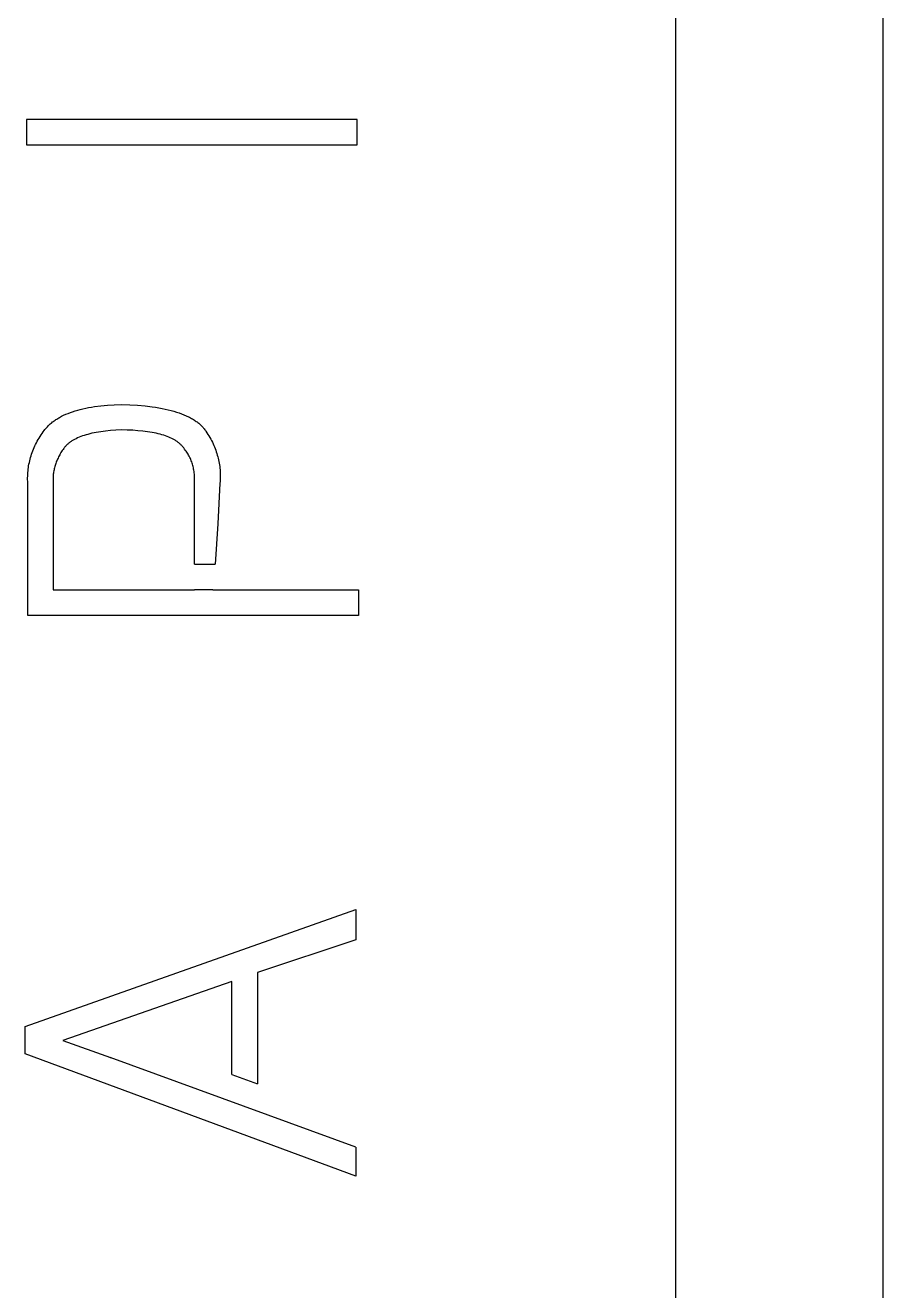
# Model space of a CAD drawing. Header units: millimetres. Extents: x -582 to 3448, y -204 to 2611.
# Drawn here: x 635.9 to 772.1, y 1661.9 to 1862.8 of the extents above; entities that cross this region are included whole.
import ezdxf

# ---------------------------------------------------------------- set-up
doc = ezdxf.new("R2010")
doc.units = ezdxf.units.MM
doc.header["$MEASUREMENT"] = 0
doc.layers.add('Domyslna', color=7, linetype='Continuous', true_color=0x000000)
doc.layers.add('Utwórz2D linie widoczne', color=7, linetype='Continuous', true_color=0x000000)

msp = doc.modelspace()

# ---------------------------------------------------------------- linework, layer by layer
at = {"layer": 'Domyslna'}
msp.add_line((739.25, 1296.74), (739.25, 2059.14), dxfattribs=at)
at = {"layer": 'Utwórz2D linie widoczne'}
for p, q in [((772.07, 2059.14), (772.07, 1296.74)), ((636.1, 1847.89), (636.1, 1843.84)), ((688.61, 1847.89), (636.1, 1847.89)), ((688.61, 1843.84), (688.61, 1847.89)), ((636.1, 1843.84), (688.61, 1843.84)), ((641.37, 1800.58), (641.69, 1800.74)), ((641.69, 1800.74), (642.01, 1800.9)), ((642.01, 1800.9), (642.35, 1801.06)), ((642.35, 1801.06), (642.7, 1801.2)), ((642.7, 1801.2), (643.07, 1801.34)), ((643.07, 1801.34), (643.44, 1801.48)), ((643.44, 1801.48), (643.83, 1801.6)), ((643.83, 1801.6), (644.24, 1801.72)), ((644.24, 1801.72), (644.65, 1801.83)), ((644.65, 1801.83), (645.08, 1801.93)), ((645.08, 1801.93), (645.52, 1802.03)), ((645.52, 1802.03), (645.97, 1802.12)), ((645.97, 1802.12), (646.43, 1802.2)), ((646.43, 1802.2), (646.91, 1802.28)), ((646.91, 1802.28), (647.91, 1802.41)), ((647.91, 1802.41), (648.95, 1802.51)), ((648.95, 1802.51), (650.04, 1802.58)), ((650.04, 1802.58), (651.19, 1802.63)), ((651.19, 1802.63), (652.5, 1802.58)), ((652.5, 1802.58), (653.75, 1802.5)), ((653.75, 1802.5), (654.94, 1802.39)), ((654.94, 1802.39), (656.06, 1802.26)), ((656.06, 1802.26), (656.6, 1802.18)), ((656.6, 1802.18), (657.12, 1802.09)), ((657.12, 1802.09), (657.63, 1802)), ((657.63, 1802), (658.12, 1801.9)), ((658.12, 1801.9), (658.6, 1801.79)), ((658.6, 1801.79), (659.06, 1801.68)), ((659.06, 1801.68), (659.5, 1801.55)), ((659.5, 1801.55), (659.93, 1801.42)), ((659.93, 1801.42), (660.34, 1801.29)), ((660.34, 1801.29), (660.73, 1801.14)), ((660.73, 1801.14), (661.11, 1800.99)), ((661.11, 1800.99), (661.48, 1800.84)), ((661.48, 1800.84), (661.82, 1800.67)), ((639.03, 1798.63), (639.12, 1798.75)), ((639.12, 1798.75), (639.22, 1798.87)), ((639.22, 1798.87), (639.32, 1798.98)), ((639.32, 1798.98), (639.42, 1799.09)), ((639.42, 1799.09), (639.53, 1799.21)), ((639.53, 1799.21), (639.64, 1799.31)), ((639.64, 1799.31), (639.76, 1799.42)), ((639.76, 1799.42), (639.87, 1799.53)), ((639.87, 1799.53), (640, 1799.63)), ((640, 1799.63), (640.12, 1799.73)), ((640.12, 1799.73), (640.25, 1799.84)), ((640.25, 1799.84), (640.38, 1799.93)), ((640.38, 1799.93), (640.51, 1800.03)), ((640.51, 1800.03), (640.64, 1800.13)), ((640.64, 1800.13), (640.78, 1800.22)), ((640.78, 1800.22), (640.93, 1800.31)), ((640.93, 1800.31), (641.07, 1800.4)), ((641.07, 1800.4), (641.22, 1800.49)), ((641.22, 1800.49), (641.37, 1800.58)), ((661.82, 1800.67), (661.99, 1800.59)), ((661.99, 1800.59), (662.15, 1800.5)), ((662.15, 1800.5), (662.31, 1800.41)), ((662.31, 1800.41), (662.47, 1800.32)), ((662.47, 1800.32), (662.62, 1800.23)), ((662.62, 1800.23), (662.77, 1800.13)), ((662.77, 1800.13), (662.92, 1800.04)), ((662.92, 1800.04), (663.06, 1799.94)), ((663.06, 1799.94), (663.19, 1799.84)), ((663.19, 1799.84), (663.32, 1799.74)), ((663.32, 1799.74), (663.45, 1799.63)), ((663.45, 1799.63), (663.58, 1799.53)), ((663.58, 1799.53), (663.7, 1799.42)), ((663.7, 1799.42), (663.81, 1799.31)), ((663.81, 1799.31), (663.93, 1799.2)), ((663.93, 1799.2), (664.04, 1799.09)), ((664.04, 1799.09), (664.14, 1798.97)), ((664.14, 1798.97), (664.24, 1798.86)), ((664.24, 1798.86), (664.34, 1798.74)), ((664.34, 1798.74), (664.43, 1798.62)), ((637.69, 1796.54), (637.82, 1796.79)), ((637.82, 1796.79), (637.96, 1797.04)), ((637.96, 1797.04), (638.11, 1797.29)), ((638.11, 1797.29), (638.26, 1797.53)), ((638.26, 1797.53), (638.42, 1797.78)), ((638.42, 1797.78), (638.58, 1798.03)), ((638.58, 1798.03), (638.76, 1798.27)), ((638.76, 1798.27), (638.93, 1798.51)), ((638.93, 1798.51), (639.03, 1798.63)), ((643.12, 1796.69), (643.02, 1796.63)), ((643.22, 1796.76), (643.12, 1796.69)), ((643.32, 1796.83), (643.22, 1796.76)), ((643.42, 1796.89), (643.32, 1796.83)), ((643.52, 1796.95), (643.42, 1796.89)), ((643.63, 1797.01), (643.52, 1796.95)), ((643.74, 1797.07), (643.63, 1797.01)), ((643.97, 1797.19), (643.74, 1797.07)), ((644.21, 1797.31), (643.97, 1797.19)), ((644.46, 1797.41), (644.21, 1797.31)), ((644.72, 1797.52), (644.46, 1797.41)), ((644.99, 1797.62), (644.72, 1797.52)), ((645.28, 1797.71), (644.99, 1797.62)), ((645.57, 1797.8), (645.28, 1797.71)), ((645.87, 1797.88), (645.57, 1797.8)), ((646.18, 1797.96), (645.87, 1797.88)), ((646.51, 1798.04), (646.18, 1797.96)), ((646.84, 1798.11), (646.51, 1798.04)), ((647.18, 1798.18), (646.84, 1798.11)), ((647.9, 1798.29), (647.18, 1798.18)), ((648.66, 1798.39), (647.9, 1798.29)), ((649.47, 1798.47), (648.66, 1798.39)), ((650.31, 1798.53), (649.47, 1798.47)), ((651.2, 1798.57), (650.31, 1798.53)), ((652.11, 1798.55), (651.2, 1798.57)), ((652.98, 1798.52), (652.11, 1798.55)), ((653.8, 1798.46), (652.98, 1798.52)), ((654.59, 1798.38), (653.8, 1798.46)), ((655.33, 1798.29), (654.59, 1798.38)), ((655.69, 1798.24), (655.33, 1798.29)), ((656.04, 1798.18), (655.69, 1798.24)), ((656.37, 1798.11), (656.04, 1798.18)), ((656.7, 1798.05), (656.37, 1798.11)), ((657.02, 1797.97), (656.7, 1798.05)), ((657.32, 1797.89), (657.02, 1797.97)), ((657.62, 1797.81), (657.32, 1797.89)), ((657.9, 1797.73), (657.62, 1797.81)), ((658.18, 1797.63), (657.9, 1797.73)), ((658.44, 1797.54), (658.18, 1797.63)), ((658.7, 1797.44), (658.44, 1797.54)), ((658.94, 1797.33), (658.7, 1797.44)), ((659.18, 1797.22), (658.94, 1797.33)), ((659.29, 1797.17), (659.18, 1797.22)), ((659.4, 1797.11), (659.29, 1797.17)), ((659.51, 1797.05), (659.4, 1797.11)), ((659.62, 1796.99), (659.51, 1797.05)), ((659.72, 1796.93), (659.62, 1796.99)), ((659.82, 1796.86), (659.72, 1796.93)), ((659.92, 1796.8), (659.82, 1796.86)), ((660.01, 1796.74), (659.92, 1796.8)), ((660.1, 1796.67), (660.01, 1796.74)), ((660.2, 1796.6), (660.1, 1796.67)), ((664.43, 1798.62), (664.52, 1798.5)), ((664.52, 1798.5), (664.6, 1798.38)), ((664.6, 1798.38), (664.77, 1798.13)), ((664.77, 1798.13), (664.92, 1797.88)), ((664.92, 1797.88), (665.07, 1797.63)), ((665.07, 1797.63), (665.22, 1797.38)), ((665.22, 1797.38), (665.36, 1797.13)), ((665.36, 1797.13), (665.49, 1796.88)), ((665.49, 1796.88), (665.62, 1796.63)), ((636.83, 1794.48), (636.92, 1794.74)), ((636.92, 1794.74), (637.01, 1795)), ((637.01, 1795), (637.11, 1795.26)), ((637.11, 1795.26), (637.21, 1795.52)), ((637.21, 1795.52), (637.32, 1795.78)), ((637.32, 1795.78), (637.43, 1796.03)), ((637.43, 1796.03), (637.56, 1796.28)), ((637.56, 1796.28), (637.69, 1796.54)), ((641.48, 1794.8), (641.38, 1794.63)), ((641.58, 1794.97), (641.48, 1794.8)), ((641.68, 1795.13), (641.58, 1794.97)), ((641.79, 1795.3), (641.68, 1795.13)), ((641.91, 1795.47), (641.79, 1795.3)), ((642.02, 1795.64), (641.91, 1795.47)), ((642.09, 1795.72), (642.02, 1795.64)), ((642.15, 1795.8), (642.09, 1795.72)), ((642.22, 1795.88), (642.15, 1795.8)), ((642.28, 1795.96), (642.22, 1795.88)), ((642.36, 1796.04), (642.28, 1795.96)), ((642.43, 1796.12), (642.36, 1796.04)), ((642.51, 1796.19), (642.43, 1796.12)), ((642.59, 1796.27), (642.51, 1796.19)), ((642.67, 1796.34), (642.59, 1796.27)), ((642.75, 1796.42), (642.67, 1796.34)), ((642.84, 1796.49), (642.75, 1796.42)), ((642.93, 1796.56), (642.84, 1796.49)), ((643.02, 1796.63), (642.93, 1796.56)), ((660.28, 1796.53), (660.2, 1796.6)), ((660.37, 1796.46), (660.28, 1796.53)), ((660.45, 1796.39), (660.37, 1796.46)), ((660.53, 1796.32), (660.45, 1796.39)), ((660.61, 1796.25), (660.53, 1796.32)), ((660.68, 1796.17), (660.61, 1796.25)), ((660.75, 1796.1), (660.68, 1796.17)), ((660.82, 1796.02), (660.75, 1796.1)), ((660.96, 1795.87), (660.82, 1796.02)), ((661.09, 1795.71), (660.96, 1795.87)), ((661.21, 1795.55), (661.09, 1795.71)), ((661.33, 1795.39), (661.21, 1795.55)), ((661.45, 1795.23), (661.33, 1795.39)), ((661.56, 1795.06), (661.45, 1795.23)), ((661.67, 1794.9), (661.56, 1795.06)), ((661.77, 1794.73), (661.67, 1794.9)), ((661.86, 1794.56), (661.77, 1794.73)), ((665.62, 1796.63), (665.74, 1796.37)), ((665.74, 1796.37), (665.85, 1796.12)), ((665.85, 1796.12), (665.96, 1795.87)), ((665.96, 1795.87), (666.06, 1795.61)), ((666.06, 1795.61), (666.16, 1795.36)), ((666.16, 1795.36), (666.25, 1795.1)), ((666.25, 1795.1), (666.33, 1794.84)), ((666.33, 1794.84), (666.41, 1794.59)), ((636.41, 1792.62), (636.45, 1792.89)), ((636.45, 1792.89), (636.5, 1793.16)), ((636.5, 1793.16), (636.56, 1793.42)), ((636.56, 1793.42), (636.62, 1793.69)), ((636.62, 1793.69), (636.68, 1793.96)), ((636.68, 1793.96), (636.75, 1794.22)), ((636.75, 1794.22), (636.83, 1794.48)), ((640.6, 1792.75), (640.56, 1792.58)), ((640.65, 1792.92), (640.6, 1792.75)), ((640.71, 1793.09), (640.65, 1792.92)), ((640.76, 1793.27), (640.71, 1793.09)), ((640.83, 1793.44), (640.76, 1793.27)), ((640.89, 1793.61), (640.83, 1793.44)), ((640.96, 1793.78), (640.89, 1793.61)), ((641.04, 1793.95), (640.96, 1793.78)), ((641.12, 1794.12), (641.04, 1793.95)), ((641.2, 1794.29), (641.12, 1794.12)), ((641.29, 1794.46), (641.2, 1794.29)), ((641.38, 1794.63), (641.29, 1794.46)), ((661.96, 1794.39), (661.86, 1794.56)), ((662.04, 1794.21), (661.96, 1794.39)), ((662.13, 1794.04), (662.04, 1794.21)), ((662.2, 1793.86), (662.13, 1794.04)), ((662.28, 1793.68), (662.2, 1793.86)), ((662.34, 1793.5), (662.28, 1793.68)), ((662.41, 1793.31), (662.34, 1793.5)), ((662.47, 1793.13), (662.41, 1793.31)), ((662.52, 1792.94), (662.47, 1793.13)), ((662.57, 1792.75), (662.52, 1792.94)), ((662.61, 1792.56), (662.57, 1792.75)), ((666.41, 1794.59), (666.49, 1794.33)), ((666.49, 1794.33), (666.55, 1794.07)), ((666.55, 1794.07), (666.61, 1793.81)), ((666.61, 1793.81), (666.67, 1793.55)), ((666.67, 1793.55), (666.72, 1793.29)), ((666.72, 1793.29), (666.76, 1793.03)), ((666.76, 1793.03), (666.8, 1792.77)), ((666.8, 1792.77), (666.83, 1792.51)), ((636.29, 1790.97), (636.3, 1791.25)), ((636.29, 1790.69), (636.29, 1790.97)), ((636.3, 1790.41), (636.29, 1790.69)), ((636.3, 1791.25), (636.31, 1791.52)), ((636.31, 1791.52), (636.32, 1791.8)), ((636.32, 1791.8), (636.35, 1792.07)), ((636.35, 1792.07), (636.38, 1792.35)), ((636.38, 1792.35), (636.41, 1792.62)), ((640.35, 1791.19), (640.34, 1791.01)), ((640.34, 1791.01), (640.34, 1790.84)), ((640.34, 1790.84), (640.34, 1790.66)), ((640.34, 1790.66), (640.35, 1790.48)), ((640.36, 1791.36), (640.35, 1791.19)), ((640.37, 1791.54), (640.36, 1791.36)), ((640.39, 1791.71), (640.37, 1791.54)), ((640.42, 1791.88), (640.39, 1791.71)), ((640.45, 1792.06), (640.42, 1791.88)), ((640.48, 1792.23), (640.45, 1792.06)), ((640.52, 1792.4), (640.48, 1792.23)), ((640.56, 1792.58), (640.52, 1792.4)), ((662.65, 1792.37), (662.61, 1792.56)), ((662.69, 1792.18), (662.65, 1792.37)), ((662.72, 1791.98), (662.69, 1792.18)), ((662.75, 1791.78), (662.72, 1791.98)), ((662.77, 1791.58), (662.75, 1791.78)), ((662.78, 1791.38), (662.77, 1791.58)), ((662.79, 1791.18), (662.78, 1791.38)), ((662.8, 1790.97), (662.79, 1791.18)), ((662.8, 1790.76), (662.8, 1790.97)), ((662.8, 1790.55), (662.8, 1790.76)), ((666.83, 1792.51), (666.85, 1792.25)), ((666.85, 1792.25), (666.87, 1791.99)), ((666.87, 1790.66), (666.86, 1790.4)), ((666.87, 1791.99), (666.88, 1791.72)), ((666.88, 1790.93), (666.87, 1790.66)), ((666.88, 1791.72), (666.89, 1791.46)), ((666.89, 1791.19), (666.88, 1790.93)), ((666.89, 1791.46), (666.89, 1791.19)), ((636.32, 1790.13), (636.3, 1790.41)), ((636.32, 1769.13), (636.32, 1790.13)), ((640.35, 1790.48), (640.36, 1790.31)), ((640.36, 1790.31), (640.37, 1790.13)), ((640.37, 1790.13), (640.37, 1773.18)), ((662.78, 1790.13), (662.79, 1790.34)), ((662.79, 1777.24), (662.78, 1790.13)), ((662.79, 1790.34), (662.8, 1790.55)), ((666.83, 1790.13), (666.51, 1783.68)), ((666.86, 1790.4), (666.83, 1790.13)), ((666.51, 1783.68), (666.08, 1777.24)), ((662.79, 1777.24), (666.08, 1777.24)), ((640.37, 1773.18), (656.39, 1773.18)), ((656.39, 1773.18), (662.8, 1773.18)), ((665.7, 1773.18), (662.8, 1773.18)), ((665.7, 1773.18), (688.82, 1773.18)), ((688.82, 1773.18), (688.82, 1769.13)), ((688.82, 1769.13), (636.32, 1769.13)), ((635.92, 1703.84), (688.43, 1722.42)), ((688.43, 1722.42), (688.43, 1717.61)), ((688.43, 1717.61), (672.77, 1712.41)), ((672.77, 1712.41), (672.77, 1694.73)), ((668.72, 1710.96), (641.89, 1701.63)), ((668.72, 1696.2), (668.72, 1710.96)), ((635.92, 1699.51), (635.92, 1703.84)), ((641.89, 1701.63), (649.43, 1698.91)), ((688.43, 1680.07), (635.92, 1699.51)), ((649.42, 1698.89), (649.43, 1698.91)), ((688.43, 1684.69), (649.42, 1698.89)), ((668.72, 1696.2), (672.77, 1694.73)), ((688.43, 1684.69), (688.43, 1680.07))]:
    msp.add_line(p, q, dxfattribs=at)

doc.saveas('drawing.dxf')
